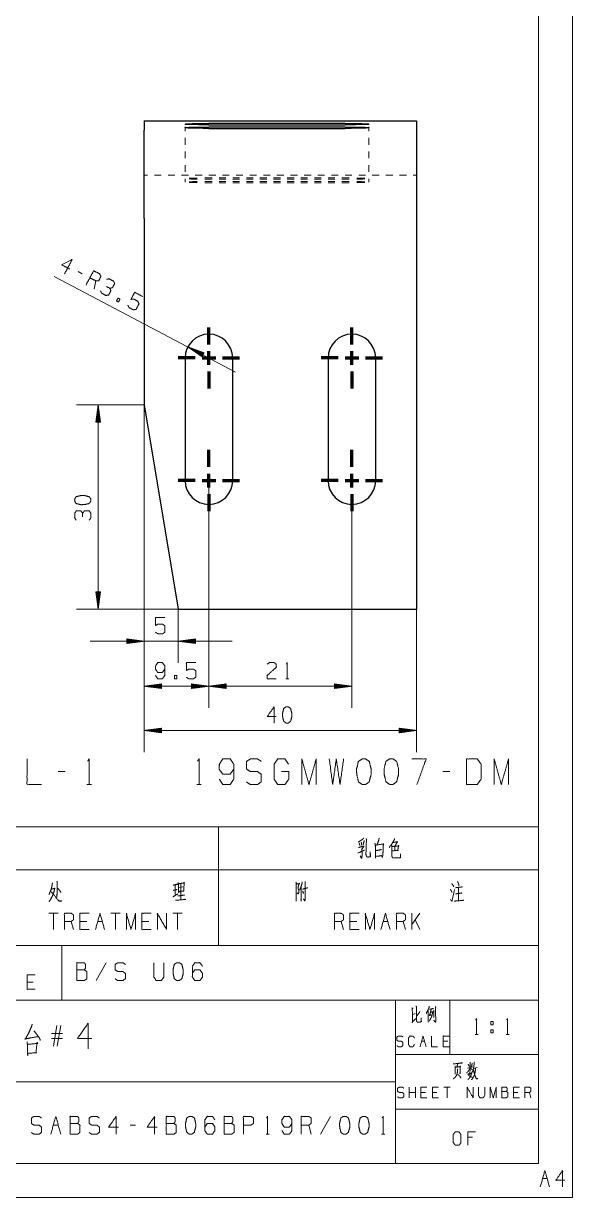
# Model space of a CAD drawing. Header units: millimetres. Extents: x 0 to 210, y 0 to 297.
# Drawn here: x 129.4 to 210, y 0 to 172.4 of the extents above; entities that cross this region are included whole.
import ezdxf

# ---------------------------------------------------------------- set-up
doc = ezdxf.new("R2010")
doc.units = ezdxf.units.MM
doc.layers.add('1', color=7, linetype='Continuous', true_color=0xffffff)

msp = doc.modelspace()

# ---------------------------------------------------------------- linework, layer by layer
at = {"layer": '1', "color": 132, "linetype": 'Continuous', "lineweight": 18}
for p, q in [((210, 0), (210, 297)), ((205, 5), (205, 292)), ((25, 37), (205, 37)), ((135, 37), (135, 29)), ((25, 29), (205, 29)), ((184, 29), (184, 5)), ((192, 29), (192, 21)), ((184, 21), (205, 21)), ((75, 17), (184, 17)), ((184, 13), (205, 13)), ((25, 5), (205, 5)), ((25, 5), (205, 5)), ((0, 0), (210, 0))]:
    msp.add_line(p, q, dxfattribs=at)
at = {"layer": '1', "color": 30, "linetype": 'Continuous', "lineweight": 25}
for p, q in [((147.1, 158.13), (147.1, 156.76)), ((147.1, 158.13), (187.1, 158.13)), ((176.6, 157.74), (156.6, 157.74)), ((156.6, 157.56), (176.6, 157.56)), ((176.6, 157.22), (156.6, 157.22)), ((156.6, 157.03), (176.6, 157.03)), ((187.1, 158.13), (187.1, 156.76)), ((147.1, 143.77), (147.1, 116.43)), ((187.1, 143.77), (187.1, 86.43)), ((153.1, 123.3), (153.1, 105.3)), ((160.1, 105.3), (160.1, 123.3)), ((174.1, 123.3), (174.1, 105.3)), ((181.1, 105.3), (181.1, 123.3)), ((147.1, 116.43), (152.1, 86.43)), ((152.1, 86.43), (187.1, 86.43))]:
    msp.add_line(p, q, dxfattribs=at)
at = {"layer": '1', "color": 43, "linetype": 'Continuous', "lineweight": 18}
for p, q in [((153.1, 157.65), (153.1, 157.52)), ((153.1, 157.25), (153.1, 157.12)), ((153.1, 157.12), (153.1, 156.62)), ((180.1, 157.52), (180.1, 157.65)), ((180.1, 157.12), (180.1, 157.25)), ((180.1, 156.62), (180.1, 157.12)), ((153.1, 155.62), (153.1, 154.62)), ((180.1, 154.62), (180.1, 155.62)), ((153.1, 153.62), (153.1, 152.63)), ((180.1, 152.63), (180.1, 153.62)), ((147.1, 150.13), (147.6, 150.13)), ((148.6, 150.13), (149.6, 150.13)), ((150.6, 150.13), (151.6, 150.13)), ((152.6, 150.13), (153.6, 150.13)), ((153.1, 151.63), (153.1, 150.63)), ((154.6, 150.13), (155.6, 150.13)), ((156.6, 150.13), (157.6, 150.13)), ((158.6, 150.13), (159.6, 150.13)), ((160.6, 150.13), (161.6, 150.13)), ((162.6, 150.13), (163.6, 150.13)), ((164.6, 150.13), (165.6, 150.13)), ((166.6, 150.13), (167.6, 150.13)), ((168.6, 150.13), (169.6, 150.13)), ((170.6, 150.13), (171.6, 150.13)), ((172.6, 150.13), (173.6, 150.13)), ((174.6, 150.13), (175.6, 150.13)), ((176.6, 150.13), (177.6, 150.13)), ((178.6, 150.13), (179.6, 150.13)), ((180.1, 150.63), (180.1, 151.63)), ((180.6, 150.13), (181.6, 150.13)), ((182.6, 150.13), (183.6, 150.13)), ((184.6, 150.13), (185.6, 150.13)), ((186.6, 150.13), (187.1, 150.13)), ((153.1, 149.63), (153.1, 149.13)), ((156.6, 149.74), (156.02, 149.74)), ((156.02, 149.56), (156.6, 149.56)), ((156.6, 149.22), (156.02, 149.22)), ((156.02, 149.04), (156.6, 149.03)), ((156.6, 149.74), (157.1, 149.74)), ((157.1, 149.56), (156.6, 149.56)), ((156.6, 149.22), (157.1, 149.22)), ((157.1, 149.03), (156.6, 149.03)), ((158.1, 149.74), (159.1, 149.74)), ((159.1, 149.56), (158.1, 149.56)), ((158.1, 149.22), (159.1, 149.22)), ((159.1, 149.03), (158.1, 149.03)), ((160.1, 149.74), (161.1, 149.74)), ((161.1, 149.56), (160.1, 149.56)), ((160.1, 149.22), (161.1, 149.22)), ((161.1, 149.03), (160.1, 149.03)), ((162.1, 149.74), (163.1, 149.74)), ((163.1, 149.56), (162.1, 149.56)), ((162.1, 149.22), (163.1, 149.22)), ((163.1, 149.03), (162.1, 149.03)), ((164.1, 149.74), (165.1, 149.74)), ((165.1, 149.56), (164.1, 149.56)), ((164.1, 149.22), (165.1, 149.22)), ((165.1, 149.03), (164.1, 149.03)), ((166.1, 149.74), (167.1, 149.74)), ((167.1, 149.56), (166.1, 149.56)), ((166.1, 149.22), (167.1, 149.22)), ((167.1, 149.03), (166.1, 149.03)), ((168.1, 149.74), (169.1, 149.74)), ((169.1, 149.56), (168.1, 149.56)), ((168.1, 149.22), (169.1, 149.22)), ((169.1, 149.03), (168.1, 149.03)), ((170.1, 149.74), (171.1, 149.74)), ((171.1, 149.56), (170.1, 149.56)), ((170.1, 149.22), (171.1, 149.22)), ((171.1, 149.03), (170.1, 149.03)), ((172.1, 149.74), (173.1, 149.74)), ((173.1, 149.56), (172.1, 149.56)), ((172.1, 149.22), (173.1, 149.22)), ((173.1, 149.03), (172.1, 149.03)), ((174.1, 149.74), (175.1, 149.74)), ((175.1, 149.56), (174.1, 149.56)), ((174.1, 149.22), (175.1, 149.22)), ((175.1, 149.03), (174.1, 149.03)), ((176.1, 149.74), (176.6, 149.74)), ((176.6, 149.56), (176.1, 149.56)), ((176.1, 149.22), (176.6, 149.22)), ((176.6, 149.03), (176.1, 149.03)), ((177.18, 149.74), (176.6, 149.74)), ((176.6, 149.56), (177.18, 149.56)), ((177.18, 149.22), (176.6, 149.22)), ((176.6, 149.03), (177.18, 149.04)), ((180.1, 149.13), (180.1, 149.63))]:
    msp.add_line(p, q, dxfattribs=at)
at = {"layer": '1', "color": 13, "linetype": 'Continuous', "lineweight": 18}
for p, q in [((160.53, 121.24), (133.87, 135.26)), ((155.9, 124.05), (153.5, 124.93)), ((153.5, 124.93), (155.59, 123.46)), ((155.74, 123.73), (153.66, 124.82)), ((155.76, 123.77), (153.68, 124.87)), ((155.71, 123.68), (153.98, 124.6)), ((155.78, 123.82), (154.05, 124.73)), ((155.69, 123.64), (154.3, 124.37)), ((155.81, 123.86), (154.41, 124.6)), ((155.83, 123.91), (154.78, 124.46)), ((155.86, 123.95), (155.14, 124.33)), ((155.88, 124), (155.51, 124.19)), ((155.67, 123.59), (154.61, 124.15)), ((155.64, 123.55), (154.93, 123.92)), ((155.62, 123.5), (155.25, 123.7)), ((155.6, 123.46), (155.57, 123.47)), ((155.6, 123.46), (155.57, 123.47)), ((155.59, 123.46), (155.9, 124.05)), ((155.9, 124.04), (155.87, 124.06)), ((155.9, 124.04), (155.87, 124.06)), ((147.1, 116.43), (137.18, 116.43)), ((140.36, 116.43), (140.02, 113.89)), ((140.28, 113.89), (140.28, 115.85)), ((140.33, 113.89), (140.33, 116.24)), ((140.69, 113.89), (140.36, 116.43)), ((140.36, 86.43), (140.36, 116.43)), ((140.38, 113.89), (140.38, 116.24)), ((140.43, 113.89), (140.43, 115.85)), ((147.1, 116.43), (147.1, 65.42)), ((147.1, 116.43), (147.1, 71.92)), ((147.1, 116.43), (147.1, 78.53)), ((140.02, 113.89), (140.69, 113.89)), ((140.03, 113.89), (140.03, 113.92)), ((140.03, 113.89), (140.03, 113.92)), ((140.08, 113.89), (140.08, 114.31)), ((140.13, 113.89), (140.13, 114.69)), ((140.18, 113.89), (140.18, 115.08)), ((140.23, 113.89), (140.23, 115.47)), ((140.48, 113.89), (140.48, 115.47)), ((140.53, 113.89), (140.53, 115.08)), ((140.58, 113.89), (140.58, 114.69)), ((140.63, 113.89), (140.63, 114.31)), ((140.69, 113.89), (140.69, 113.92)), ((140.69, 113.89), (140.69, 113.92)), ((156.6, 105.3), (156.6, 71.92)), ((156.6, 105.3), (156.6, 71.92)), ((177.6, 100.8), (177.6, 71.92)), ((140.02, 88.97), (140.36, 86.43)), ((140.69, 88.97), (140.02, 88.97)), ((140.03, 88.97), (140.03, 88.94)), ((140.03, 88.97), (140.03, 88.94)), ((140.08, 88.97), (140.08, 88.55)), ((140.13, 88.97), (140.13, 88.17)), ((140.18, 88.97), (140.18, 87.78)), ((140.23, 88.97), (140.23, 87.39)), ((140.28, 88.97), (140.28, 87.01)), ((140.33, 88.97), (140.33, 86.62)), ((140.36, 86.43), (140.69, 88.97)), ((140.38, 88.97), (140.38, 86.62)), ((140.43, 88.97), (140.43, 87.01)), ((140.48, 88.97), (140.48, 87.39)), ((140.53, 88.97), (140.53, 87.78)), ((140.58, 88.97), (140.58, 88.17)), ((140.63, 88.97), (140.63, 88.55)), ((140.69, 88.97), (140.69, 88.94)), ((140.69, 88.97), (140.69, 88.94)), ((152.1, 86.43), (137.18, 86.43)), ((152.1, 86.43), (152.1, 78.53)), ((187.1, 86.43), (187.1, 65.42)), ((139.16, 81.7), (160.04, 81.7)), ((144.56, 82.04), (144.56, 81.37)), ((147.1, 81.7), (144.56, 82.04)), ((144.56, 82.03), (144.59, 82.03)), ((144.56, 82.03), (144.59, 82.03)), ((144.56, 81.98), (144.98, 81.98)), ((144.56, 81.93), (145.36, 81.93)), ((144.56, 81.88), (145.75, 81.88)), ((144.56, 81.83), (146.13, 81.83)), ((144.56, 81.78), (146.52, 81.78)), ((144.56, 81.73), (146.91, 81.73)), ((144.56, 81.37), (147.1, 81.7)), ((144.56, 81.68), (146.91, 81.68)), ((144.56, 81.63), (146.52, 81.63)), ((144.56, 81.58), (146.13, 81.58)), ((144.56, 81.53), (145.75, 81.53)), ((144.56, 81.48), (145.36, 81.48)), ((144.56, 81.42), (144.98, 81.42)), ((144.56, 81.37), (144.59, 81.37)), ((144.56, 81.37), (144.59, 81.37)), ((154.64, 82.04), (152.1, 81.7)), ((152.1, 81.7), (154.64, 81.37)), ((154.64, 81.73), (152.29, 81.73)), ((154.64, 81.68), (152.29, 81.68)), ((154.64, 81.78), (152.68, 81.78)), ((154.64, 81.63), (152.68, 81.63)), ((154.64, 81.83), (153.06, 81.83)), ((154.64, 81.58), (153.06, 81.58)), ((154.64, 81.88), (153.45, 81.88)), ((154.64, 81.53), (153.45, 81.53)), ((154.64, 81.93), (153.84, 81.93)), ((154.64, 81.48), (153.84, 81.48)), ((154.64, 81.98), (154.22, 81.98)), ((154.64, 81.42), (154.22, 81.42)), ((154.64, 82.03), (154.61, 82.03)), ((154.64, 82.03), (154.61, 82.03)), ((154.64, 81.37), (154.61, 81.37)), ((154.64, 81.37), (154.61, 81.37)), ((154.64, 81.37), (154.64, 82.04)), ((149.64, 75.43), (147.1, 75.09)), ((147.1, 75.09), (149.64, 74.76)), ((156.6, 75.09), (147.1, 75.09)), ((149.64, 75.12), (147.29, 75.12)), ((149.64, 75.07), (147.29, 75.07)), ((149.64, 75.17), (147.68, 75.17)), ((149.64, 75.01), (147.68, 75.01)), ((149.64, 75.22), (148.06, 75.22)), ((149.64, 74.96), (148.06, 74.96)), ((149.64, 75.27), (148.45, 75.27)), ((149.64, 74.91), (148.45, 74.91)), ((149.64, 75.32), (148.84, 75.32)), ((149.64, 74.86), (148.84, 74.86)), ((149.64, 75.37), (149.22, 75.37)), ((149.64, 74.81), (149.22, 74.81)), ((149.64, 75.42), (149.61, 75.42)), ((149.64, 75.42), (149.61, 75.42)), ((149.64, 74.76), (149.61, 74.76)), ((149.64, 74.76), (149.61, 74.76)), ((149.64, 74.76), (149.64, 75.43)), ((154.06, 75.43), (154.06, 74.76)), ((156.6, 75.09), (154.06, 75.43)), ((154.06, 75.42), (154.09, 75.42)), ((154.06, 75.42), (154.09, 75.42)), ((154.06, 75.37), (154.48, 75.37)), ((154.06, 75.32), (154.86, 75.32)), ((154.06, 75.27), (155.25, 75.27)), ((154.06, 75.22), (155.63, 75.22)), ((154.06, 75.17), (156.02, 75.17)), ((154.06, 75.12), (156.41, 75.12)), ((154.06, 74.76), (156.6, 75.09)), ((154.06, 75.07), (156.41, 75.07)), ((154.06, 75.01), (156.02, 75.01)), ((154.06, 74.96), (155.63, 74.96)), ((154.06, 74.91), (155.25, 74.91)), ((154.06, 74.86), (154.86, 74.86)), ((154.06, 74.81), (154.48, 74.81)), ((154.06, 74.76), (154.09, 74.76)), ((154.06, 74.76), (154.09, 74.76)), ((159.14, 75.43), (156.6, 75.09)), ((156.6, 75.09), (159.14, 74.76)), ((156.6, 75.09), (177.6, 75.09)), ((159.14, 75.12), (156.79, 75.12)), ((159.14, 75.07), (156.79, 75.07)), ((159.14, 75.17), (157.18, 75.17)), ((159.14, 75.01), (157.18, 75.01)), ((159.14, 75.22), (157.56, 75.22)), ((159.14, 74.96), (157.56, 74.96)), ((159.14, 75.27), (157.95, 75.27)), ((159.14, 74.91), (157.95, 74.91)), ((159.14, 75.32), (158.34, 75.32)), ((159.14, 74.86), (158.34, 74.86)), ((159.14, 75.37), (158.72, 75.37)), ((159.14, 74.81), (158.72, 74.81)), ((159.14, 75.42), (159.11, 75.42)), ((159.14, 75.42), (159.11, 75.42)), ((159.14, 74.76), (159.11, 74.76)), ((159.14, 74.76), (159.11, 74.76)), ((159.14, 74.76), (159.14, 75.43)), ((175.06, 75.43), (175.06, 74.76)), ((177.6, 75.09), (175.06, 75.43)), ((175.06, 75.42), (175.09, 75.42)), ((175.06, 75.42), (175.09, 75.42)), ((175.06, 75.37), (175.48, 75.37)), ((175.06, 75.32), (175.86, 75.32)), ((175.06, 75.27), (176.25, 75.27)), ((175.06, 75.22), (176.63, 75.22)), ((175.06, 75.17), (177.02, 75.17)), ((175.06, 75.12), (177.41, 75.12)), ((175.06, 74.76), (177.6, 75.09)), ((175.06, 75.07), (177.41, 75.07)), ((175.06, 75.01), (177.02, 75.01)), ((175.06, 74.96), (176.63, 74.96)), ((175.06, 74.91), (176.25, 74.91)), ((175.06, 74.86), (175.86, 74.86)), ((175.06, 74.81), (175.48, 74.81)), ((175.06, 74.76), (175.09, 74.76)), ((175.06, 74.76), (175.09, 74.76)), ((149.64, 68.93), (147.1, 68.6)), ((147.1, 68.6), (149.64, 68.26)), ((187.1, 68.6), (147.1, 68.6)), ((149.64, 68.62), (147.29, 68.62)), ((149.64, 68.57), (147.29, 68.57)), ((149.64, 68.67), (147.68, 68.67)), ((149.64, 68.52), (147.68, 68.52)), ((149.64, 68.72), (148.06, 68.72)), ((149.64, 68.47), (148.06, 68.47)), ((149.64, 68.77), (148.45, 68.77)), ((149.64, 68.42), (148.45, 68.42)), ((149.64, 68.82), (148.84, 68.82)), ((149.64, 68.37), (148.84, 68.37)), ((149.64, 68.88), (149.22, 68.88)), ((149.64, 68.32), (149.22, 68.32)), ((149.64, 68.93), (149.61, 68.93)), ((149.64, 68.93), (149.61, 68.93)), ((149.64, 68.27), (149.61, 68.27)), ((149.64, 68.27), (149.61, 68.27)), ((149.64, 68.26), (149.64, 68.93)), ((184.56, 68.93), (184.59, 68.93)), ((184.56, 68.93), (184.59, 68.93)), ((184.56, 68.93), (184.56, 68.26)), ((187.1, 68.6), (184.56, 68.93)), ((184.56, 68.88), (184.98, 68.88)), ((184.56, 68.82), (185.36, 68.82)), ((184.56, 68.77), (185.75, 68.77)), ((184.56, 68.72), (186.13, 68.72)), ((184.56, 68.67), (186.52, 68.67)), ((184.56, 68.62), (186.91, 68.62)), ((184.56, 68.26), (187.1, 68.6)), ((184.56, 68.57), (186.91, 68.57)), ((184.56, 68.52), (186.52, 68.52)), ((184.56, 68.47), (186.13, 68.47)), ((184.56, 68.42), (185.75, 68.42)), ((184.56, 68.37), (185.36, 68.37)), ((184.56, 68.32), (184.98, 68.32)), ((184.56, 68.27), (184.59, 68.27)), ((184.56, 68.27), (184.59, 68.27))]:
    msp.add_line(p, q, dxfattribs=at)
at = {"layer": '1', "color": 95, "linetype": 'Continuous', "lineweight": 18}
for p, q in [((138, 135.67), (137.4, 135.99)), ((139.75, 133.4), (140.01, 134.62)), ((167.89, 76.18), (168.32, 76.18)), ((135.51, 62.56), (134.45, 62.56)), ((192, 62.56), (190.94, 62.56)), ((138.68, 60.67), (139.35, 60.67)), ((154.82, 60.67), (155.49, 60.67)), ((128, 54.46), (158, 54.46)), ((158, 54.46), (158, 48.11)), ((158, 54.46), (205, 54.46)), ((205, 54.46), (205, 48.11)), ((128, 48.11), (158, 48.11)), ((158, 48.11), (158, 37)), ((158, 48.11), (205, 48.11)), ((205, 48.11), (205, 37)), ((152.27, 45.55), (152.75, 45.65)), ((152.5, 46.1), (152.48, 43.7)), ((193.26, 45.53), (193.26, 43.6)), ((134.45, 41.74), (133.11, 41.74)), ((133.78, 41.74), (133.78, 39.36)), ((143.56, 41.74), (142.21, 41.74)), ((142.88, 41.74), (142.88, 39.36)), ((152.66, 41.74), (151.32, 41.74)), ((151.99, 41.74), (151.99, 39.36)), ((187.58, 41.74), (186.41, 40.09)), ((186.41, 39.36), (186.41, 41.74)), ((136.73, 39.36), (136.39, 40.56)), ((138.67, 40.56), (137.66, 40.56)), ((140.27, 40.56), (140.94, 40.56)), ((147.77, 40.56), (146.76, 40.56)), ((176.37, 39.36), (176.04, 40.56)), ((178.31, 40.56), (177.31, 40.56)), ((182.19, 40.56), (182.87, 40.56)), ((185.48, 39.36), (185.14, 40.56)), ((187.58, 39.36), (186.91, 40.79)), ((128, 37), (158, 37)), ((158, 37), (205, 37)), ((141.51, 34.49), (140.03, 31.86)), ((130.8, 31.65), (129.91, 31.65)), ((186.57, 26.88), (186.89, 27.01)), ((133.76, 22.21), (134.29, 25.24)), ((134.84, 25.24), (134.31, 22.21)), ((198.01, 24.65), (198.35, 24.65)), ((198.01, 24.65), (198.01, 24.18)), ((135.09, 24.1), (133.51, 24.1)), ((135.09, 23.35), (133.51, 23.35)), ((187.83, 22.95), (188.27, 22.95)), ((191.67, 22.95), (191, 22.95)), ((195.7, 23.93), (196.13, 23.93)), ((200.25, 23.93), (200.68, 23.93)), ((194.57, 19.02), (195.36, 19.18)), ((195.48, 18.95), (196.02, 19.08)), ((186.03, 14.64), (186.03, 16.21)), ((186.92, 14.64), (186.92, 16.21)), ((192.01, 16.21), (191.12, 16.21)), ((191.57, 16.21), (191.57, 14.64)), ((186.92, 15.43), (186.03, 15.43)), ((188.4, 15.43), (187.73, 15.43)), ((190.09, 15.43), (189.43, 15.43)), ((201.97, 15.43), (201.31, 15.43)), ((203.89, 14.64), (203.67, 15.43)), ((133.75, 10.63), (134.49, 10.63)), ((145.8, 10.63), (145.06, 10.63)), ((171.63, 9.3), (171.26, 10.63)), ((174.46, 11.92), (172.98, 9.3)), ((165, 9.3), (165.47, 9.3)), ((181.97, 9.3), (182.44, 9.3)), ((195.32, 8.85), (194.63, 8.85)), ((205.61, 2.78), (206.28, 2.78))]:
    msp.add_line(p, q, dxfattribs=at)
at = {"layer": '1', "color": 252, "linetype": 'Continuous', "lineweight": 70}
for p, q in [((156.6, 125.3), (156.6, 127.8)), ((177.6, 125.3), (177.6, 127.8)), ((156.6, 122.3), (156.6, 124.3)), ((177.6, 122.3), (177.6, 124.3)), ((154.6, 123.3), (152.1, 123.3)), ((155.6, 123.3), (157.6, 123.3)), ((158.6, 123.3), (161.1, 123.3)), ((175.6, 123.3), (173.1, 123.3)), ((176.6, 123.3), (178.6, 123.3)), ((179.6, 123.3), (182.1, 123.3)), ((156.6, 121.3), (156.6, 118.8)), ((177.6, 121.3), (177.6, 118.8)), ((156.6, 107.3), (156.6, 109.8)), ((177.6, 107.3), (177.6, 109.8)), ((154.6, 105.3), (152.1, 105.3)), ((155.6, 105.3), (157.6, 105.3)), ((156.6, 104.3), (156.6, 106.3)), ((158.6, 105.3), (161.1, 105.3)), ((175.6, 105.3), (173.1, 105.3)), ((176.6, 105.3), (178.6, 105.3)), ((177.6, 104.3), (177.6, 106.3)), ((179.6, 105.3), (182.1, 105.3)), ((156.6, 103.3), (156.6, 100.8)), ((177.6, 103.3), (177.6, 100.8))]:
    msp.add_line(p, q, dxfattribs=at)
at = {"layer": '1', "color": 30, "linetype": 'Continuous', "lineweight": 25}
for centre, start, end in [((156.6, 123.3), 0, 180), ((177.6, 123.3), 0, 180), ((156.6, 105.3), 180, 0), ((177.6, 105.3), 180, 0)]:
    msp.add_arc(centre, 3.5, start, end, dxfattribs=at)
at = {"layer": '1', "color": 13, "linetype": 'Continuous', "lineweight": 18}
msp.add_arc((156.6, 123.3), 3.5, 180, 194.478, dxfattribs=at)
at = {"layer": '1', "color": 30, "linetype": 'Continuous', "lineweight": 25}
for points, knots in [([(156.6, 157.56), (155.76, 157.56), (154.97, 157.57), (154.28, 157.58), (153.72, 157.6), (153.33, 157.61), (153.12, 157.64), (153.12, 157.66), (153.33, 157.68), (153.72, 157.7), (154.28, 157.72), (154.97, 157.73), (155.76, 157.74), (156.6, 157.74)], [0, 0, 0.120086, 0.233197, 0.332767, 0.413019, 0.469305, 0.498417, 0.501583, 0.530695, 0.586981, 0.667233, 0.766803, 0.879914, 1, 1]), ([(156.6, 157.03), (155.76, 157.03), (154.97, 157.04), (154.28, 157.06), (153.72, 157.07), (153.33, 157.09), (153.12, 157.11), (153.12, 157.13), (153.33, 157.16), (153.72, 157.18), (154.28, 157.19), (154.97, 157.2), (155.76, 157.21), (156.6, 157.22)], [0, 0, 0.120086, 0.233197, 0.332767, 0.413019, 0.469305, 0.498417, 0.501583, 0.530695, 0.586981, 0.667233, 0.766803, 0.879914, 1, 1]), ([(176.6, 157.74), (177.44, 157.74), (178.23, 157.73), (178.92, 157.72), (179.48, 157.7), (179.87, 157.68), (180.07, 157.66), (180.07, 157.64), (179.87, 157.61), (179.48, 157.6), (178.92, 157.58), (178.23, 157.57), (177.44, 157.56), (176.6, 157.56)], [0, 0, 0.120084, 0.233197, 0.332769, 0.413019, 0.469304, 0.498417, 0.501583, 0.530696, 0.586981, 0.667231, 0.766803, 0.879916, 1, 1]), ([(176.6, 157.22), (177.44, 157.21), (178.23, 157.2), (178.92, 157.19), (179.48, 157.18), (179.87, 157.16), (180.07, 157.13), (180.07, 157.11), (179.87, 157.09), (179.48, 157.07), (178.92, 157.06), (178.23, 157.04), (177.44, 157.03), (176.6, 157.03)], [0, 0, 0.120084, 0.233197, 0.332769, 0.413019, 0.469304, 0.498417, 0.501583, 0.530696, 0.586981, 0.667231, 0.766803, 0.879916, 1, 1]), ([(147.1, 143.77), (147.1, 147.08), (147.1, 150.17), (147.1, 152.84), (147.1, 154.91), (147.1, 156.25), (147.1, 156.76)], [0, 0, 0.25469, 0.492593, 0.69803, 0.857461, 0.960379, 1, 1]), ([(187.1, 156.76), (187.1, 156.61), (187.1, 155.68), (187.1, 153.96), (187.1, 151.57), (187.1, 148.66), (187.1, 145.43), (187.1, 143.77)], [0, 0, 0.011634, 0.083498, 0.215767, 0.399723, 0.623242, 0.871593, 1, 1])]:
    msp.add_open_spline(points, degree=1, knots=knots, dxfattribs=at)
at = {"layer": '1', "color": 43, "linetype": 'Continuous', "lineweight": 18}
for points, knots in [([(154.86, 149.73), (154.28, 149.72), (153.72, 149.7), (153.69, 149.7)], [0, 0, 0.496601, 0.978111, 1, 1]), ([(153.69, 149.6), (153.72, 149.6), (154.28, 149.58), (154.86, 149.57)], [0, 0, 0.021889, 0.503399, 1, 1]), ([(154.86, 149.21), (154.28, 149.2), (153.72, 149.18), (153.69, 149.18)], [0, 0, 0.496601, 0.978112, 1, 1]), ([(153.69, 149.08), (153.72, 149.07), (154.28, 149.06), (154.86, 149.05)], [0, 0, 0.021888, 0.503399, 1, 1]), ([(179.5, 149.7), (179.48, 149.7), (178.92, 149.72), (178.34, 149.73)], [0, 0, 0.02188, 0.503385, 1, 1]), ([(178.34, 149.57), (178.92, 149.58), (179.48, 149.6), (179.5, 149.6)], [0, 0, 0.496615, 0.97812, 1, 1]), ([(179.5, 149.18), (179.48, 149.18), (178.92, 149.2), (178.34, 149.21)], [0, 0, 0.02188, 0.503385, 1, 1]), ([(178.34, 149.05), (178.92, 149.06), (179.48, 149.07), (179.5, 149.08)], [0, 0, 0.496615, 0.97812, 1, 1])]:
    msp.add_open_spline(points, degree=1, knots=knots, dxfattribs=at)
at = {"layer": '1', "color": 95, "linetype": 'Continuous', "lineweight": 18}
for points, knots in [([(136.16, 136.36), (134.98, 136.98), (136.53, 137.77), (135.42, 135.67)], [0, 0, 0.24587, 0.565296, 1, 1]), ([(138.56, 134.02), (139.67, 136.12), (140.56, 135.66), (140.75, 135.3), (140.42, 134.66), (140.01, 134.62), (139.12, 135.08)], [0, 0, 0.400951, 0.571036, 0.639278, 0.761674, 0.829916, 1, 1]), ([(142.03, 133.56), (142.43, 133.6), (142.77, 134.24), (142.57, 134.6), (141.96, 134.92), (141.56, 134.87)], [0, 0, 0.153873, 0.429853, 0.58373, 0.846127, 1, 1]), ([(140.68, 133.16), (140.86, 132.81), (141.47, 132.49), (141.87, 132.54), (142.21, 133.18), (142.03, 133.56), (141.57, 133.79)], [0, 0, 0.124119, 0.343687, 0.472444, 0.703375, 0.836732, 1, 1]), ([(144.7, 131.05), (144.89, 130.7), (145.5, 130.38), (145.9, 130.42), (146.34, 131.26), (146.16, 131.64), (145.55, 131.96), (145.15, 131.91), (145.7, 132.95), (146.9, 132.32)], [0, 0, 0.062228, 0.168344, 0.230572, 0.376817, 0.441265, 0.547381, 0.609609, 0.790489, 1, 1]), ([(143.03, 131.67), (143.33, 131.52), (143.55, 131.94), (143.25, 132.09), (143.03, 131.67)], [0, 0, 0.207088, 0.5, 0.707088, 1, 1]), ([(139.26, 102.6), (139.01, 102.93), (138.31, 103.11), (137.84, 103.11), (137.11, 102.93), (136.89, 102.6), (136.89, 102.26), (137.11, 101.92), (137.84, 101.75), (138.31, 101.77), (139.01, 101.92), (139.26, 102.26), (139.26, 102.6)], [0, 0, 0.067526, 0.183972, 0.260584, 0.380943, 0.446141, 0.500306, 0.565504, 0.685864, 0.762529, 0.878309, 0.945835, 1, 1]), ([(138.06, 100.5), (137.84, 100.83), (137.11, 100.83), (136.89, 100.5), (136.89, 99.81), (137.11, 99.47)], [0, 0, 0.153874, 0.429851, 0.583726, 0.846126, 1, 1]), ([(139.04, 99.49), (139.26, 99.81), (139.26, 100.5), (139.04, 100.83), (138.31, 100.83), (138.06, 100.5), (138.06, 99.98)], [0, 0, 0.12412, 0.34369, 0.472447, 0.703377, 0.836731, 1, 1]), ([(148.78, 83.02), (149.11, 82.8), (149.8, 82.8), (150.14, 83.02), (150.14, 83.97), (149.8, 84.22), (149.11, 84.22), (148.78, 84), (148.78, 85.17), (150.14, 85.17)], [0, 0, 0.062228, 0.168344, 0.230572, 0.376816, 0.441265, 0.547381, 0.609609, 0.790489, 1, 1]), ([(148.77, 76.66), (149.09, 76.18), (149.78, 76.18), (150.11, 76.66), (150.11, 78.08), (149.78, 78.56), (149.09, 78.56), (148.77, 78.08), (148.75, 77.61), (149.09, 77.13), (149.78, 77.13), (150.11, 77.61)], [0, 0, 0.076856, 0.169525, 0.247728, 0.439296, 0.5175, 0.610168, 0.687025, 0.750925, 0.829128, 0.921797, 1, 1]), ([(153.3, 76.41), (153.64, 76.18), (154.33, 76.18), (154.67, 76.41), (154.67, 77.36), (154.33, 77.61), (153.64, 77.61), (153.3, 77.38), (153.3, 78.56), (154.67, 78.56)], [0, 0, 0.062228, 0.168344, 0.230572, 0.376816, 0.441265, 0.547381, 0.609609, 0.790489, 1, 1]), ([(165.16, 78.33), (165.48, 78.56), (166.17, 78.56), (166.5, 78.33), (166.5, 77.86), (165.14, 76.66), (165.16, 76.18), (166.5, 76.18)], [0, 0, 0.069691, 0.192977, 0.265274, 0.350227, 0.674741, 0.759753, 1, 1]), ([(167.96, 78.36), (168.11, 78.56), (168.11, 76.18)], [0, 0, 0.093489, 1, 1]), ([(151.54, 76.18), (151.88, 76.18), (151.88, 76.66), (151.54, 76.66), (151.54, 76.18)], [0, 0, 0.207088, 0.5, 0.707088, 1, 1]), ([(166.5, 70.64), (165.16, 70.64), (166.17, 72.06), (166.17, 69.69)], [0, 0, 0.245869, 0.565294, 1, 1]), ([(168.26, 69.69), (168.6, 69.94), (168.78, 70.64), (168.78, 71.11), (168.6, 71.84), (168.26, 72.06), (167.93, 72.06), (167.59, 71.84), (167.42, 71.11), (167.43, 70.64), (167.59, 69.94), (167.93, 69.69), (168.26, 69.69)], [0, 0, 0.067527, 0.183973, 0.260585, 0.380943, 0.446143, 0.500307, 0.565505, 0.685864, 0.762529, 0.87831, 0.945835, 1, 1]), ([(129.89, 64.41), (129.89, 60.67), (132.01, 60.67)], [0, 0, 0.638733, 1, 1]), ([(138.8, 64.1), (139.02, 64.41), (139.02, 60.67)], [0, 0, 0.093489, 1, 1]), ([(154.94, 64.1), (155.16, 64.41), (155.16, 60.67)], [0, 0, 0.093489, 1, 1]), ([(158.14, 61.42), (158.64, 60.67), (159.72, 60.67), (160.25, 61.42), (160.25, 63.66), (159.72, 64.41), (158.64, 64.41), (158.14, 63.66), (158.11, 62.92), (158.64, 62.17), (159.72, 62.17), (160.25, 62.92)], [0, 0, 0.076856, 0.169525, 0.247728, 0.439296, 0.517499, 0.610168, 0.687024, 0.750925, 0.829128, 0.921797, 1, 1]), ([(162.14, 61.03), (162.67, 60.67), (163.76, 60.67), (164.29, 61.07), (164.29, 62.17), (163.76, 62.56), (162.7, 62.56), (162.14, 62.92), (162.14, 64.06), (162.7, 64.41), (163.76, 64.41), (164.29, 64.06)], [0, 0, 0.068035, 0.184055, 0.254519, 0.372335, 0.442799, 0.555844, 0.62637, 0.748394, 0.81892, 0.931965, 1, 1]), ([(167.26, 62.56), (168.32, 62.56), (168.32, 61.42), (167.79, 60.67), (166.71, 60.67), (166.18, 61.42), (166.18, 63.66), (166.73, 64.41), (167.76, 64.41), (168.29, 63.66)], [0, 0, 0.103295, 0.214795, 0.30426, 0.410275, 0.49974, 0.718895, 0.809957, 0.910535, 1, 1]), ([(170.24, 60.67), (170.24, 64.41), (171.3, 60.67), (172.36, 64.41), (172.36, 60.67)], [0, 0, 0.245192, 0.5, 0.754808, 1, 1]), ([(174.28, 64.41), (174.78, 60.67), (175.31, 64.41), (175.86, 60.67), (176.39, 64.41)], [0, 0, 0.249745, 0.499742, 0.750003, 1, 1]), ([(179.62, 60.67), (180.15, 61.07), (180.43, 62.17), (180.43, 62.92), (180.15, 64.06), (179.62, 64.41), (179.09, 64.41), (178.56, 64.06), (178.28, 62.92), (178.31, 62.17), (178.56, 61.07), (179.09, 60.67), (179.62, 60.67)], [0, 0, 0.067525, 0.183971, 0.260584, 0.380943, 0.446141, 0.500306, 0.565504, 0.685863, 0.762529, 0.87831, 0.945835, 1, 1]), ([(183.65, 60.67), (184.18, 61.07), (184.46, 62.17), (184.46, 62.92), (184.18, 64.06), (183.65, 64.41), (183.13, 64.41), (182.6, 64.06), (182.32, 62.92), (182.35, 62.17), (182.6, 61.07), (183.13, 60.67), (183.65, 60.67)], [0, 0, 0.067525, 0.183971, 0.260584, 0.380943, 0.446141, 0.500306, 0.565504, 0.685863, 0.762529, 0.87831, 0.945835, 1, 1]), ([(187.16, 60.67), (188.5, 64.41), (186.38, 64.41)], [0, 0, 0.652469, 1, 1]), ([(194.45, 60.67), (196.01, 60.67), (196.57, 61.42), (196.57, 63.66), (196.01, 64.41), (194.45, 64.41), (194.45, 60.67)], [0, 0, 0.142135, 0.227162, 0.43179, 0.516816, 0.658952, 1, 1]), ([(198.49, 60.67), (198.49, 64.41), (199.54, 60.67), (200.6, 64.41), (200.6, 60.67)], [0, 0, 0.245192, 0.5, 0.754808, 1, 1]), ([(179.33, 52.78), (179.24, 52.68), (178.94, 52.45), (178.69, 52.3), (178.52, 52.22)], [0, 0, 0.13477, 0.513862, 0.806108, 1, 1]), ([(178.67, 52.08), (178.75, 51.83), (178.75, 51.68)], [0, 0, 0.633974, 1, 1]), ([(178.98, 52.18), (179.03, 51.95), (179.03, 51.75)], [0, 0, 0.536133, 1, 1]), ([(179.38, 52.43), (179.38, 52.28), (179.24, 51.8)], [0, 0, 0.232343, 1, 1]), ([(179.68, 52.73), (179.75, 52.57), (179.74, 52.63), (179.66, 50.4), (179.7, 50.23), (179.74, 50.13), (179.79, 50.05), (179.86, 50.02), (179.95, 50), (180.35, 50.05), (180.27, 50.8), (180.32, 50.08)], [0, 0, 0.033981, 0.044848, 0.501023, 0.537607, 0.559342, 0.578164, 0.593533, 0.612352, 0.696285, 0.851037, 1, 1]), ([(180.99, 52.03), (181.04, 51.72), (181.07, 50.93), (181.09, 49.83), (181.09, 50.1), (181.99, 50.2), (181.91, 50.23), (181.78, 50.18)], [0, 0, 0.084325, 0.305974, 0.610485, 0.686604, 0.937641, 0.963061, 1, 1]), ([(181.06, 51.75), (182.29, 51.93), (182.22, 52), (182.22, 51.78), (182.19, 50.95), (182.15, 50.48), (182.12, 50.2), (182.1, 49.95), (181.99, 50.18)], [0, 0, 0.341754, 0.369946, 0.431482, 0.657324, 0.787594, 0.863424, 0.931969, 1, 1]), ([(181.59, 52.78), (181.57, 52.57), (181.45, 52.22), (181.25, 51.75)], [0, 0, 0.18501, 0.527068, 1, 1]), ([(183.88, 52.73), (183.85, 52.57), (183.58, 52.13), (183.44, 51.88), (183.28, 51.68), (183.09, 51.43)], [0, 0, 0.10034, 0.440407, 0.627408, 0.793795, 1, 1]), ([(183.44, 51.8), (183.48, 51.58), (183.46, 50.45), (183.48, 50.25), (183.48, 50.13), (183.51, 50), (183.65, 49.9), (183.79, 49.88), (184.69, 49.9), (184.71, 49.9), (184.73, 49.93), (184.75, 50.5), (184.71, 49.9)], [0, 0, 0.053568, 0.318199, 0.365421, 0.394821, 0.425373, 0.466109, 0.499878, 0.711972, 0.716134, 0.723335, 0.858637, 1, 1]), ([(183.48, 51.55), (184.52, 51.65), (184.46, 51.72), (184.34, 50.98), (184.41, 51), (183.48, 50.9)], [0, 0, 0.359181, 0.390675, 0.65129, 0.676998, 1, 1]), ([(183.62, 52.15), (184.32, 52.25), (184.29, 52.3), (183.93, 51.58), (183.92, 50.95)], [0, 0, 0.323515, 0.351259, 0.716711, 1, 1]), ([(178.48, 50.6), (178.6, 50.62), (179.45, 51.03)], [0, 0, 0.118618, 1, 1]), ([(178.59, 51.4), (179.38, 51.63), (179.06, 51.12), (179.03, 51.23), (179.1, 50.87), (179.1, 50.33), (179.1, 50.15), (179.06, 49.98), (179.05, 49.85), (179.01, 49.83), (178.82, 50.2), (179.03, 49.85)], [0, 0, 0.218266, 0.374756, 0.402763, 0.497049, 0.642278, 0.688489, 0.73563, 0.768965, 0.780398, 0.891936, 1, 1]), ([(181.15, 50.95), (181.96, 51.1), (181.89, 51.12), (181.78, 51.08)], [0, 0, 0.81135, 0.884934, 1, 1]), ([(133.62, 46.2), (133.6, 46.05), (133.51, 45.55), (133.41, 45.2), (133.32, 44.95), (133.21, 44.7), (133.11, 44.5)], [0, 0, 0.084492, 0.368532, 0.573115, 0.721449, 0.873364, 1, 1]), ([(133.44, 45.3), (134.01, 45.4), (133.95, 45.45), (133.92, 45.23), (133.85, 44.9), (133.78, 44.7), (133.67, 44.43), (133.58, 44.2), (133.44, 43.95), (133.34, 43.75), (133.12, 43.45)], [0, 0, 0.202442, 0.228128, 0.308404, 0.425633, 0.500399, 0.604283, 0.689484, 0.790716, 0.870504, 1, 1]), ([(133.44, 44.95), (134.57, 43.53), (134.98, 43.55), (134.96, 43.55), (134.59, 43.58), (134.4, 43.75)], [0, 0, 0.632182, 0.773704, 0.779845, 0.909107, 1, 1]), ([(134.27, 46.45), (134.33, 46.33), (134.31, 46.2), (134.29, 44.13), (134.27, 44.25), (134.31, 44.52)], [0, 0, 0.049544, 0.095608, 0.852769, 0.898833, 1, 1]), ([(134.43, 45.37), (134.47, 45.35), (134.79, 44.95), (134.87, 44.8)], [0, 0, 0.059427, 0.761012, 1, 1]), ([(151.34, 45.87), (151.97, 46), (151.92, 46.03), (151.67, 45.93), (151.67, 44.38), (151.32, 44.15), (152.02, 44.6)], [0, 0, 0.171502, 0.187005, 0.257591, 0.667526, 0.778352, 1, 1]), ([(151.92, 45.23), (151.9, 45.23), (151.35, 45.1)], [0, 0, 0.030488, 1, 1]), ([(152.08, 46.28), (152.11, 46.08), (152.13, 45.45), (152.17, 44.75), (152.15, 44.93), (152.52, 45), (152.96, 45.02), (152.89, 45.05), (152.98, 46.3), (153, 46.22), (152.94, 46.2), (152.13, 46.08)], [0, 0, 0.0422, 0.172115, 0.317746, 0.354292, 0.432973, 0.524933, 0.540513, 0.800887, 0.816899, 0.82908, 1, 1]), ([(169.39, 46.3), (169.43, 46.05), (169.43, 43.55), (169.41, 43.78), (169.43, 43.95)], [0, 0, 0.080051, 0.872677, 0.944235, 1, 1]), ([(169.45, 46.03), (169.92, 46.1), (169.85, 46.18), (169.68, 45.45), (169.7, 45.35), (169.77, 45.23), (169.8, 45.1), (169.8, 44.8), (169.77, 44.68), (169.71, 44.58), (169.55, 44.77), (169.73, 44.63)], [0, 0, 0.176442, 0.214088, 0.486646, 0.523736, 0.576187, 0.623634, 0.733208, 0.780655, 0.821996, 0.915332, 1, 1]), ([(170.3, 46.38), (170.3, 46.2), (170.21, 45.9), (170.1, 45.58), (170, 45.33), (169.91, 45.15)], [0, 0, 0.134901, 0.375991, 0.639526, 0.848868, 1, 1]), ([(170.15, 45.7), (170.14, 43.53), (170.12, 43.73), (170.14, 43.88)], [0, 0, 0.860771, 0.940227, 1, 1]), ([(170.33, 45.28), (171.13, 45.5), (171.07, 45.5), (170.91, 45.43)], [0, 0, 0.783137, 0.83338, 1, 1]), ([(170.35, 45), (170.47, 44.77), (170.49, 44.63), (170.42, 44.9)], [0, 0, 0.371199, 0.589534, 1, 1]), ([(170.74, 46.4), (170.76, 46.22), (170.72, 43.8), (170.72, 43.65), (170.68, 43.55), (170.47, 43.88), (170.7, 43.6)], [0, 0, 0.048809, 0.721807, 0.76343, 0.792863, 0.900557, 1, 1]), ([(192.04, 45.25), (192.12, 45.15), (192.23, 45), (192.28, 44.9), (192.3, 44.8)], [0, 0, 0.250894, 0.596274, 0.80908, 1, 1]), ([(192.07, 43.78), (192.3, 43.5), (192.69, 45.25)], [0, 0, 0.166599, 1, 1]), ([(192.28, 46.1), (192.51, 45.78), (192.53, 45.62)], [0, 0, 0.724915, 1, 1]), ([(192.81, 45.5), (193.63, 45.6), (193.86, 45.62), (193.79, 45.65), (193.7, 45.6)], [0, 0, 0.66772, 0.856119, 0.91724, 1, 1]), ([(193.11, 46.4), (193.22, 46.22), (193.27, 46.05), (193.31, 45.95), (193.31, 45.8)], [0, 0, 0.317961, 0.602104, 0.766914, 1, 1]), ([(151.72, 43.65), (153.19, 43.78), (153.09, 43.8), (152.94, 43.75)], [0, 0, 0.850438, 0.913372, 1, 1]), ([(152.04, 44.3), (152.13, 44.3), (153, 44.43), (152.94, 44.43), (152.82, 44.4)], [0, 0, 0.077342, 0.843128, 0.889537, 1, 1]), ([(192.62, 43.53), (194.03, 43.65), (194, 43.7), (193.84, 43.63)], [0, 0, 0.856874, 0.893835, 1, 1]), ([(192.81, 44.6), (193.57, 44.7), (193.75, 44.73), (193.7, 44.75), (193.63, 44.73)], [0, 0, 0.710638, 0.876127, 0.930469, 1, 1]), ([(135.38, 39.36), (135.38, 41.74), (136.39, 41.74), (136.73, 41.51), (136.73, 40.79), (136.39, 40.56), (135.38, 40.56)], [0, 0, 0.400952, 0.571035, 0.639278, 0.761674, 0.829917, 1, 1]), ([(139, 39.36), (137.66, 39.36), (137.66, 41.74), (139, 41.74)], [0, 0, 0.26539, 0.73461, 1, 1]), ([(139.94, 39.36), (140.61, 41.74), (141.28, 39.36)], [0, 0, 0.5, 1, 1]), ([(144.49, 39.36), (144.49, 41.74), (145.16, 39.36), (145.83, 41.74), (145.83, 39.36)], [0, 0, 0.245192, 0.5, 0.754808, 1, 1]), ([(148.11, 39.36), (146.76, 39.36), (146.76, 41.74), (148.11, 41.74)], [0, 0, 0.26539, 0.73461, 1, 1]), ([(149.04, 39.36), (149.04, 41.74), (150.38, 39.36), (150.38, 41.74)], [0, 0, 0.317574, 0.682426, 1, 1]), ([(175.03, 39.36), (175.03, 41.74), (176.04, 41.74), (176.37, 41.51), (176.37, 40.79), (176.04, 40.56), (175.03, 40.56)], [0, 0, 0.400951, 0.571036, 0.639278, 0.761673, 0.829915, 1, 1]), ([(178.65, 39.36), (177.31, 39.36), (177.31, 41.74), (178.65, 41.74)], [0, 0, 0.265392, 0.734608, 1, 1]), ([(179.58, 39.36), (179.58, 41.74), (180.25, 39.36), (180.93, 41.74), (180.93, 39.36)], [0, 0, 0.245192, 0.5, 0.754808, 1, 1]), ([(184.13, 39.36), (184.13, 41.74), (185.14, 41.74), (185.48, 41.51), (185.48, 40.79), (185.14, 40.56), (184.13, 40.56)], [0, 0, 0.400951, 0.571036, 0.639278, 0.761673, 0.829915, 1, 1]), ([(137.2, 33.44), (137.2, 34.49), (138.31, 34.49), (138.49, 34.24), (138.49, 33.71), (138.31, 33.44), (137.2, 33.44), (137.2, 31.86), (138.3, 31.86), (138.67, 32.11), (138.67, 33.19), (138.31, 33.44)], [0, 0, 0.115917, 0.238846, 0.272469, 0.330428, 0.366584, 0.489514, 0.663389, 0.784162, 0.833486, 0.952453, 1, 1]), ([(142.84, 32.11), (143.21, 31.86), (143.97, 31.86), (144.34, 32.14), (144.34, 32.91), (143.97, 33.19), (143.23, 33.19), (142.84, 33.44), (142.84, 34.24), (143.23, 34.49), (143.97, 34.49), (144.34, 34.24)], [0, 0, 0.068035, 0.184055, 0.254519, 0.372335, 0.442799, 0.555844, 0.62637, 0.748394, 0.81892, 0.931965, 1, 1]), ([(148.52, 34.49), (148.52, 32.39), (148.87, 31.86), (149.61, 31.86), (150, 32.39), (150, 34.49)], [0, 0, 0.337151, 0.438598, 0.557782, 0.662849, 1, 1]), ([(152.26, 31.86), (152.63, 32.14), (152.83, 32.91), (152.83, 33.44), (152.63, 34.24), (152.26, 34.49), (151.89, 34.49), (151.52, 34.24), (151.33, 33.44), (151.35, 32.91), (151.52, 32.14), (151.89, 31.86), (152.26, 31.86)], [0, 0, 0.067525, 0.183971, 0.260583, 0.380942, 0.44614, 0.500306, 0.565504, 0.685863, 0.762528, 0.878309, 0.945834, 1, 1]), ([(154.17, 32.91), (154.53, 33.44), (155.29, 33.44), (155.66, 32.91), (155.66, 32.39), (155.29, 31.86), (154.53, 31.86), (154.17, 32.39), (154.17, 33.96), (154.53, 34.49), (155.29, 34.49), (155.66, 33.96)], [0, 0, 0.076963, 0.169761, 0.248073, 0.312018, 0.39033, 0.483128, 0.560092, 0.751927, 0.82889, 0.921688, 1, 1]), ([(131.1, 30.59), (129.91, 30.59), (129.91, 32.69), (131.1, 32.69)], [0, 0, 0.26539, 0.73461, 1, 1]), ([(186.41, 27.86), (186.56, 27.73), (186.47, 27.77), (186.5, 25.79), (186.41, 25.7), (186.97, 26.26)], [0, 0, 0.060255, 0.090729, 0.71461, 0.752496, 1, 1]), ([(187.01, 28.09), (187.13, 27.94), (187.08, 27.98), (187.08, 27.55), (187.08, 26.72), (187.08, 26.43), (187.08, 26.33), (187.1, 25.93), (187.14, 25.83), (187.2, 25.77), (187.33, 25.73), (187.6, 25.75), (187.79, 25.81), (187.8, 25.83), (187.77, 26.37)], [0, 0, 0.050888, 0.067372, 0.186119, 0.412301, 0.491466, 0.519738, 0.627249, 0.657961, 0.681273, 0.718989, 0.79117, 0.845839, 0.852764, 1, 1]), ([(188.97, 28.09), (188.96, 27.98), (188.78, 27.53), (188.63, 27.26), (188.52, 27.01)], [0, 0, 0.089069, 0.504979, 0.766001, 1, 1]), ([(189.22, 27.61), (189.23, 27.57), (189.16, 27.28), (189.09, 27.01), (189.01, 26.82), (188.96, 26.68)], [0, 0, 0.044894, 0.350479, 0.635591, 0.840224, 1, 1]), ([(188.99, 27.67), (189.01, 27.65), (189.04, 27.65), (189.56, 27.77), (189.51, 27.77), (189.44, 27.73)], [0, 0, 0.049781, 0.090425, 0.822292, 0.883256, 1, 1]), ([(189.86, 28.06), (189.92, 27.98), (189.89, 27.96), (189.91, 25.91), (189.91, 25.89), (189.89, 25.77), (189.86, 25.73), (189.63, 26.04), (189.86, 25.75), (189.89, 25.83)], [0, 0, 0.031371, 0.042462, 0.676474, 0.682878, 0.721568, 0.737253, 0.857567, 0.972831, 1, 1]), ([(187.08, 26.62), (187.51, 27.15), (187.58, 27.34)], [0, 0, 0.77398, 1, 1]), ([(188.81, 27.53), (188.8, 25.77), (188.78, 25.89), (188.78, 25.91), (188.8, 26.1)], [0, 0, 0.841012, 0.900786, 0.910681, 1, 1]), ([(189.22, 27.22), (189.51, 27.28), (189.48, 27.34), (189.45, 27.11), (189.4, 26.91), (189.37, 26.74), (189.31, 26.57), (189.23, 26.43), (189.16, 26.26), (189.09, 26.14), (189.01, 25.99), (188.96, 25.93)], [0, 0, 0.158182, 0.194476, 0.315843, 0.429568, 0.518472, 0.611327, 0.697145, 0.792857, 0.869066, 0.954883, 1, 1]), ([(189.07, 26.91), (189.2, 26.78), (189.23, 26.68)], [0, 0, 0.6273, 1, 1]), ([(189.64, 27.51), (189.67, 27.46), (189.64, 27.44), (189.64, 26.45), (189.63, 26.55), (189.64, 26.68)], [0, 0, 0.038712, 0.066084, 0.824707, 0.904517, 1, 1]), ([(195.77, 26.1), (195.91, 26.3), (195.91, 23.93)], [0, 0, 0.09349, 1, 1]), ([(200.33, 26.1), (200.47, 26.3), (200.47, 23.93)], [0, 0, 0.09349, 1, 1]), ([(130.64, 25.48), (130.61, 25.24), (130.39, 24.73), (130.11, 24.1), (129.92, 23.78), (129.67, 23.31), (129.56, 23.27), (130.34, 23.43), (131.53, 23.63)], [0, 0, 0.052669, 0.176264, 0.328763, 0.410773, 0.529187, 0.555336, 0.731403, 1, 1]), ([(130.89, 24.49), (131.64, 23.55), (131.76, 23.35), (131.81, 23.19), (131.84, 23.04)], [0, 0, 0.685809, 0.814277, 0.909157, 1, 1]), ([(139.41, 23.35), (137.29, 23.35), (138.88, 25.6), (138.88, 21.86)], [0, 0, 0.24587, 0.565295, 1, 1]), ([(198.01, 25.35), (198.01, 25.83), (198.35, 25.83), (198.35, 25.35), (198.01, 25.35)], [0, 0, 0.292908, 0.5, 0.792908, 1, 1]), ([(198.35, 24.65), (198.35, 24.18), (198.01, 24.18)], [0, 0, 0.585816, 1, 1]), ([(129.89, 22.88), (129.95, 22.45), (130, 20.83), (129.97, 21.19), (131.34, 21.26), (131.2, 21.26), (131.39, 22.8), (131.45, 22.64), (129.97, 22.49)], [0, 0, 0.061403, 0.288538, 0.33852, 0.530643, 0.550213, 0.767871, 0.79136, 1, 1]), ([(184.2, 22.3), (184.42, 22.15), (184.88, 22.15), (185.1, 22.32), (185.1, 22.78), (184.88, 22.95), (184.43, 22.95), (184.2, 23.09), (184.2, 23.57), (184.43, 23.72), (184.88, 23.72), (185.1, 23.57)], [0, 0, 0.068033, 0.184053, 0.254519, 0.372335, 0.442802, 0.555844, 0.62637, 0.748394, 0.81892, 0.931963, 1, 1]), ([(186.79, 22.47), (186.56, 22.15), (186.13, 22.15), (185.91, 22.47), (185.91, 23.41), (186.13, 23.72), (186.58, 23.72), (186.8, 23.41)], [0, 0, 0.114566, 0.243364, 0.357934, 0.638584, 0.753153, 0.88543, 1, 1]), ([(187.61, 22.15), (188.05, 23.72), (188.5, 22.15)], [0, 0, 0.499999, 1, 1]), ([(189.3, 23.72), (189.3, 22.15), (190.19, 22.15)], [0, 0, 0.638737, 1, 1]), ([(191.89, 22.15), (191, 22.15), (191, 23.72), (191.89, 23.72)], [0, 0, 0.265388, 0.734612, 1, 1]), ([(192.48, 19.62), (193.82, 19.76), (193.76, 19.78), (193.62, 19.76)], [0, 0, 0.865803, 0.905501, 1, 1]), ([(192.74, 19.29), (192.77, 19.12), (192.78, 18.69), (192.78, 18.11), (192.77, 18.19), (192.77, 18.33)], [0, 0, 0.119124, 0.427225, 0.837795, 0.897357, 1, 1]), ([(192.77, 19.12), (193.56, 19.24), (193.52, 19.29), (193.5, 18.93), (193.5, 18.56), (193.49, 18.33), (193.47, 18.15), (193.46, 18.23), (193.49, 18.42)], [0, 0, 0.351979, 0.378529, 0.533489, 0.697424, 0.797813, 0.880033, 0.917027, 1, 1]), ([(193.09, 19.68), (193.12, 19.55), (193.02, 19.16)], [0, 0, 0.238945, 1, 1]), ([(194.98, 19.04), (194.85, 18.81), (194.72, 18.6), (194.58, 18.44), (194.45, 18.29)], [0, 0, 0.287233, 0.555137, 0.786183, 1, 1]), ([(194.66, 19.6), (194.79, 19.37), (194.82, 19.22)], [0, 0, 0.640218, 1, 1]), ([(194.96, 19.87), (194.99, 19.72), (194.99, 18.58), (194.96, 18.73), (194.99, 18.85)], [0, 0, 0.094654, 0.823642, 0.918295, 1, 1]), ([(194.99, 19), (195.17, 18.87), (195.26, 18.77)], [0, 0, 0.613114, 1, 1]), ([(195.26, 19.72), (195.26, 19.62), (195.14, 19.14)], [0, 0, 0.174306, 1, 1]), ([(195.56, 19.91), (195.56, 19.78), (195.55, 19.55), (195.51, 19.27), (195.46, 18.95), (195.4, 18.71), (195.33, 18.48), (195.32, 18.42)], [0, 0, 0.081859, 0.232245, 0.425428, 0.632112, 0.800315, 0.957949, 1, 1]), ([(193.11, 18.91), (193.14, 18.79), (193.12, 18.75), (193.11, 18.46), (193.06, 18.21), (193.02, 18.06), (192.95, 17.92), (192.86, 17.77), (192.71, 17.61), (192.56, 17.48), (192.45, 17.42)], [0, 0, 0.073226, 0.098425, 0.264943, 0.409701, 0.496587, 0.589742, 0.686971, 0.813796, 0.923946, 1, 1]), ([(193.18, 18.06), (193.38, 17.88), (193.5, 17.75), (193.56, 17.67), (193.6, 17.51), (193.52, 17.71)], [0, 0, 0.292978, 0.473572, 0.580854, 0.762109, 1, 1]), ([(194.57, 18.11), (195.2, 18.25), (195.21, 18.44), (195.21, 18.35), (195.14, 18.11), (195.04, 17.84), (194.93, 17.63), (194.82, 17.51), (194.72, 17.38), (194.64, 17.32)], [0, 0, 0.304469, 0.392577, 0.431617, 0.55371, 0.68947, 0.798366, 0.878841, 0.95475, 1, 1]), ([(194.95, 18.46), (194.79, 17.88), (194.89, 17.84), (195.01, 17.8), (195.13, 17.73), (195.27, 17.65)], [0, 0, 0.529111, 0.626299, 0.735529, 0.852099, 1, 1]), ([(195.77, 18.95), (195.73, 18.6), (195.68, 18.35), (195.64, 18.15), (195.58, 17.96), (195.46, 17.71), (195.36, 17.53), (195.24, 17.36), (195.15, 17.28)], [0, 0, 0.194372, 0.332632, 0.448612, 0.555646, 0.70616, 0.822691, 0.933849, 1, 1]), ([(195.45, 18.69), (195.48, 18.64), (195.62, 18.06), (195.73, 17.8), (195.83, 17.51), (195.86, 17.44), (196.08, 17.46), (195.86, 17.48), (195.78, 17.61)], [0, 0, 0.026719, 0.34174, 0.493478, 0.65546, 0.691638, 0.807834, 0.92403, 1, 1]), ([(184.32, 14.79), (184.54, 14.64), (185, 14.64), (185.22, 14.8), (185.22, 15.27), (185, 15.43), (184.56, 15.43), (184.32, 15.58), (184.32, 16.06), (184.56, 16.21), (185, 16.21), (185.22, 16.06)], [0, 0, 0.068037, 0.184053, 0.254519, 0.372335, 0.442801, 0.555843, 0.62637, 0.748394, 0.81892, 0.931963, 1, 1]), ([(188.62, 14.64), (187.73, 14.64), (187.73, 16.21), (188.62, 16.21)], [0, 0, 0.265391, 0.734609, 1, 1]), ([(190.32, 14.64), (189.43, 14.64), (189.43, 16.21), (190.32, 16.21)], [0, 0, 0.265391, 0.734609, 1, 1]), ([(194.52, 14.64), (194.52, 16.21), (195.41, 14.64), (195.41, 16.21)], [0, 0, 0.317574, 0.682426, 1, 1]), ([(196.21, 16.21), (196.21, 14.95), (196.43, 14.64), (196.87, 14.64), (197.1, 14.95), (197.1, 16.21)], [0, 0, 0.33715, 0.438597, 0.557783, 0.66285, 1, 1]), ([(197.91, 14.64), (197.91, 16.21), (198.36, 14.64), (198.8, 16.21), (198.8, 14.64)], [0, 0, 0.245192, 0.5, 0.754808, 1, 1]), ([(199.61, 15.58), (199.61, 16.21), (200.28, 16.21), (200.38, 16.06), (200.38, 15.75), (200.28, 15.58), (199.61, 15.58), (199.61, 14.64), (200.26, 14.64), (200.49, 14.79), (200.49, 15.43), (200.28, 15.58)], [0, 0, 0.115918, 0.238848, 0.272469, 0.330428, 0.366583, 0.489513, 0.66339, 0.784161, 0.833486, 0.952454, 1, 1]), ([(202.2, 14.64), (201.31, 14.64), (201.31, 16.21), (202.2, 16.21)], [0, 0, 0.265388, 0.734612, 1, 1]), ([(203, 14.64), (203, 16.21), (203.67, 16.21), (203.89, 16.06), (203.89, 15.58), (203.67, 15.43), (203, 15.43)], [0, 0, 0.400954, 0.571038, 0.639279, 0.761675, 0.829916, 1, 1]), ([(130.53, 9.55), (130.9, 9.3), (131.66, 9.3), (132.03, 9.58), (132.03, 10.35), (131.66, 10.63), (130.92, 10.63), (130.53, 10.88), (130.53, 11.68), (130.92, 11.92), (131.66, 11.92), (132.03, 11.68)], [0, 0, 0.068036, 0.184054, 0.254519, 0.372335, 0.4428, 0.555843, 0.62637, 0.748394, 0.818921, 0.931964, 1, 1]), ([(133.38, 9.3), (134.12, 11.92), (134.86, 9.3)], [0, 0, 0.5, 1, 1]), ([(136.21, 10.88), (136.21, 11.92), (137.32, 11.92), (137.49, 11.68), (137.49, 11.15), (137.32, 10.88), (136.21, 10.88), (136.21, 9.3), (137.3, 9.3), (137.67, 9.55), (137.67, 10.63), (137.32, 10.88)], [0, 0, 0.115917, 0.238847, 0.272469, 0.330428, 0.366584, 0.489514, 0.663389, 0.784163, 0.833486, 0.952453, 1, 1]), ([(139.01, 9.55), (139.39, 9.3), (140.15, 9.3), (140.52, 9.58), (140.52, 10.35), (140.15, 10.63), (139.4, 10.63), (139.01, 10.88), (139.01, 11.68), (139.4, 11.92), (140.15, 11.92), (140.52, 11.68)], [0, 0, 0.068035, 0.184055, 0.254519, 0.372335, 0.442799, 0.555844, 0.62637, 0.748394, 0.81892, 0.931965, 1, 1]), ([(143.35, 10.35), (141.86, 10.35), (142.98, 11.92), (142.98, 9.3)], [0, 0, 0.245869, 0.565295, 1, 1]), ([(149, 10.35), (147.52, 10.35), (148.63, 11.92), (148.63, 9.3)], [0, 0, 0.245869, 0.565295, 1, 1]), ([(150.35, 10.88), (150.35, 11.92), (151.46, 11.92), (151.64, 11.68), (151.64, 11.15), (151.46, 10.88), (150.35, 10.88), (150.35, 9.3), (151.44, 9.3), (151.81, 9.55), (151.81, 10.63), (151.46, 10.88)], [0, 0, 0.115917, 0.238847, 0.272469, 0.330428, 0.366584, 0.489514, 0.663389, 0.784163, 0.833486, 0.952453, 1, 1]), ([(154.09, 9.3), (154.47, 9.58), (154.66, 10.35), (154.66, 10.88), (154.47, 11.68), (154.09, 11.92), (153.72, 11.92), (153.35, 11.68), (153.16, 10.88), (153.18, 10.35), (153.35, 9.58), (153.72, 9.3), (154.09, 9.3)], [0, 0, 0.067525, 0.183971, 0.260583, 0.380943, 0.44614, 0.500305, 0.565504, 0.685863, 0.762528, 0.878309, 0.945836, 1, 1]), ([(156.01, 10.35), (156.36, 10.88), (157.12, 10.88), (157.49, 10.35), (157.49, 9.83), (157.12, 9.3), (156.36, 9.3), (156.01, 9.83), (156.01, 11.4), (156.36, 11.92), (157.12, 11.92), (157.49, 11.4)], [0, 0, 0.076963, 0.169761, 0.248073, 0.312018, 0.39033, 0.483129, 0.560092, 0.751927, 0.82889, 0.921688, 1, 1]), ([(158.83, 10.88), (158.83, 11.92), (159.95, 11.92), (160.12, 11.68), (160.12, 11.15), (159.95, 10.88), (158.83, 10.88), (158.83, 9.3), (159.93, 9.3), (160.3, 9.55), (160.3, 10.63), (159.95, 10.88)], [0, 0, 0.115917, 0.238847, 0.272469, 0.330427, 0.366583, 0.489513, 0.663388, 0.784161, 0.833485, 0.952452, 1, 1]), ([(161.66, 9.3), (161.66, 11.92), (162.78, 11.92), (163.15, 11.68), (163.15, 10.88), (162.76, 10.63), (161.66, 10.63)], [0, 0, 0.401145, 0.571311, 0.639588, 0.762043, 0.83282, 1, 1]), ([(165.08, 11.7), (165.23, 11.92), (165.23, 9.3)], [0, 0, 0.093489, 1, 1]), ([(167.32, 9.83), (167.67, 9.3), (168.43, 9.3), (168.8, 9.83), (168.8, 11.4), (168.43, 11.92), (167.67, 11.92), (167.32, 11.4), (167.3, 10.88), (167.67, 10.35), (168.43, 10.35), (168.8, 10.88)], [0, 0, 0.076856, 0.169524, 0.247728, 0.439296, 0.5175, 0.610168, 0.687024, 0.750924, 0.829128, 0.921796, 1, 1]), ([(170.15, 9.3), (170.15, 11.92), (171.26, 11.92), (171.63, 11.68), (171.63, 10.88), (171.26, 10.63), (170.15, 10.63)], [0, 0, 0.400951, 0.571035, 0.639278, 0.761674, 0.829916, 1, 1]), ([(176.72, 9.3), (177.09, 9.58), (177.29, 10.35), (177.29, 10.88), (177.09, 11.68), (176.72, 11.92), (176.35, 11.92), (175.98, 11.68), (175.79, 10.88), (175.81, 10.35), (175.98, 9.58), (176.35, 9.3), (176.72, 9.3)], [0, 0, 0.067525, 0.183972, 0.260584, 0.380944, 0.446142, 0.500307, 0.565504, 0.685864, 0.762529, 0.87831, 0.945836, 1, 1]), ([(179.55, 9.3), (179.92, 9.58), (180.12, 10.35), (180.12, 10.88), (179.92, 11.68), (179.55, 11.92), (179.18, 11.92), (178.81, 11.68), (178.62, 10.88), (178.64, 10.35), (178.81, 9.58), (179.18, 9.3), (179.55, 9.3)], [0, 0, 0.067525, 0.183971, 0.260583, 0.380942, 0.446139, 0.500303, 0.565504, 0.685863, 0.762528, 0.878308, 0.945836, 1, 1]), ([(182.05, 11.7), (182.21, 11.92), (182.21, 9.3)], [0, 0, 0.093489, 1, 1]), ([(192.78, 7.67), (193.34, 7.67), (193.62, 8.06), (193.62, 9.24), (193.34, 9.64), (192.78, 9.64), (192.49, 9.24), (192.49, 8.06), (192.78, 7.67)], [0, 0, 0.102686, 0.191621, 0.409478, 0.498413, 0.601099, 0.691621, 0.909478, 1, 1]), ([(194.63, 7.67), (194.63, 9.64), (195.74, 9.64)], [0, 0, 0.638731, 1, 1]), ([(208.89, 2.53), (207.55, 2.53), (208.55, 3.96), (208.55, 1.58)], [0, 0, 0.245869, 0.565295, 1, 1])]:
    msp.add_open_spline(points, degree=1, knots=knots, dxfattribs=at)
for points in [[(181.86, 39.36), (182.53, 41.74), (183.2, 39.36)], [(205.27, 1.58), (205.94, 3.96), (206.61, 1.58)]]:
    msp.add_open_spline(points, degree=1, dxfattribs=at)

doc.saveas('drawing.dxf')
